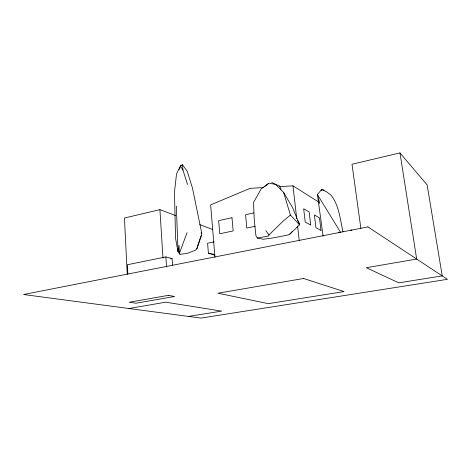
<?xml version="1.0" encoding="UTF-8"?>
<svg xmlns="http://www.w3.org/2000/svg" width="471" height="471" viewBox="0 0 471 471"><rect width="100%" height="100%" fill="white"/><g stroke="black" fill="none" stroke-linecap="round" stroke-linejoin="round"><path stroke-width="0.71" d="M283.654 192.48L290.419 215.076L282.659 221.564L268.953 234.947L268.735 235.989L257.29 238.038L255.888 235.559L254.24 219.457L253.516 202.489L261.122 189.006L268.912 183.16L275.529 184.402L283.654 192.48L292.703 207.935L299.597 224.791L289.859 234.128L287.81 235.017L273.18 237.902L263.271 239.25L257.29 238.038M321.175 190.843L321.569 189.448L324.119 190.149M196.79 248.859L201.635 235.047L201.747 233.21L192.456 188.029L187.217 171.297L182.518 164.779L180.411 165.969L176.537 173.876L174.47 192.027L175.565 238.467L177.973 251.514L179.922 254.293L186.975 253.451L195.536 250.195L196.79 248.859L201.023 235.735M187.081 232.586L179.457 253.168L179.922 254.293M179.033 169.601L180.21 167.305M289.859 234.128L292.432 231.232M299.044 224.278L299.474 223.819L297.743 220.646M264.231 186.769L268.552 183.525M350.701 230.49L351.884 229.901M175.724 215.594L159.916 209.648L124.45 218.032L127.235 274.222M399.967 152.91L416.676 259.05L366.308 267.711L398.754 282.835L442.24 275.894L427.144 184.92L399.967 152.91L352.002 164.249L360.868 228.364M253.851 212.916L245.556 214.735L246.828 228.041L255.17 226.28M214.046 241.917L207.599 243.248L208.4 253.245L214.717 255.194M172.533 265.144L172.098 258.585L165.869 256.913L127.388 264.726L127.853 274.104M170.661 258.873L172.098 258.585M128.936 308.517L165.757 302.188L221.647 311.119L188.412 316.424M263.837 187.546L250.001 188.359L210.643 204.897L214.982 257.454M279.862 186.604L292.974 185.839L318.92 202.194M338.761 232.203L340.068 232.421M208.4 253.245L214.741 254.417M199.792 224.649L212.851 229.56M271.755 182.507L279.727 186.198M290.419 215.076L299.597 224.791M265.856 230.572L268.953 234.947M340.721 232.533L317.436 194.617L321.569 189.448L326.45 191.75L330.983 195.076C339.049 205.238 340.18 219.557 343.012 231.873M182.972 170.178L180.411 165.969L182.518 164.779L182.972 170.178L187.57 184.526M279.515 186.039L281.116 189.307M201.135 232.391L201.665 233.757M323.106 236.271L317.436 194.617L319.744 203.584M292.974 185.839L296.736 218.668M297.572 225.962L299.244 240.551M165.869 256.913L166.522 267.069M159.916 209.648L162.978 258.12M178.986 245.338L179.457 253.168L177.779 245.267L176.36 206.151M177.908 248.588L177.973 251.514M231.985 217.72L218.644 220.658L219.757 233.757L233.174 230.925L231.985 217.72M367.898 226.898L23.55 294.51L200.929 318.09L447.45 279.327L367.898 226.898M168.335 295.358L129.254 302.247L135.948 303.23L174.617 296.471L168.335 295.358M303.589 278.491L217.932 293.215L268.346 303.66L344.06 291.573L303.589 278.491M310.689 224.973L305.226 222.088L303.665 208.794L309.129 211.926L310.689 224.973M321.004 230.413L315.947 227.746L314.392 214.935L319.45 217.832L321.004 230.413"/></g></svg>
